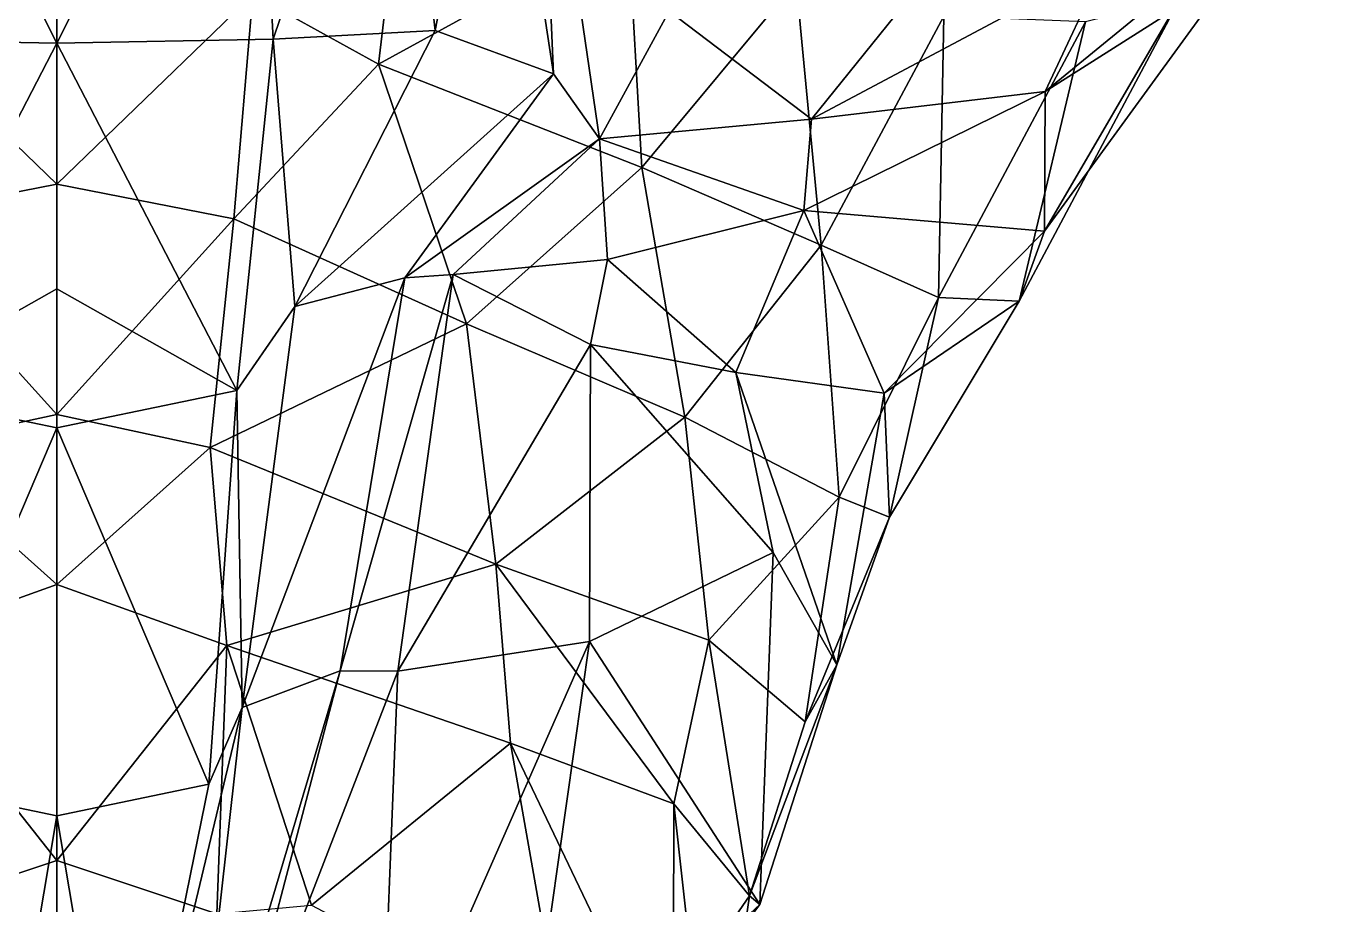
# Model space of a CAD drawing. Extents: x -1.6 to 1.6, y -9.4 to 16.4.
# Drawn here: x -0.025 to 1.043, y -1.87 to -1.153 of the extents above; entities that cross this region are included whole.
import ezdxf

# ---------------------------------------------------------------- set-up
doc = ezdxf.new("R2010")
doc.units = 0
doc.layers.add('DIPLODOC$LWO', color=1, linetype='CONTINUOUS')

msp = doc.modelspace()

# ---------------------------------------------------------------- linework, layer by layer
at = {"layer": 'DIPLODOC$LWO'}
for points in [[(0, -0.8394, 2.5282), (0, -1.1668, 2.6702), (-0.1599, -0.8492, 2.5516)], [(0, -1.1668, 2.6702), (0, -0.8394, 2.5282), (0.1599, -0.8492, 2.5516)], [(0, -1.1668, 2.6702), (-0.1766, -1.1635, 2.7221), (-0.1599, -0.8492, 2.5516)], [(0.1766, -1.1635, 2.7221), (0, -1.1668, 2.6702), (0.1599, -0.8492, 2.5516)], [(0.1766, -1.1635, 2.7221), (0.1599, -0.8492, 2.5516), (0.2756, -0.8708, 2.604)], [(0.3087, -1.1564, 2.8373), (0.1766, -1.1635, 2.7221), (0.2756, -0.8708, 2.604)], [(0.3087, -1.1564, 2.8373), (0.2756, -0.8708, 2.604), (0.3601, -0.8925, 2.6565)], [(0.4055, -1.1918, 2.9486), (0.3087, -1.1564, 2.8373), (0.3601, -0.8925, 2.6565)], [(0.4055, -1.1918, 2.9486), (0.3601, -0.8925, 2.6565), (0.3928, -0.9023, 2.6804)], [(0.4998, -1.1408, 2.9385), (0.443, -1.2449, 3.0351), (0.3928, -0.9023, 2.6804)], [(0.443, -1.2449, 3.0351), (0.4055, -1.1918, 2.9486), (0.3928, -0.9023, 2.6804)], [(0.16, -1.1271, 5.0987), (0.2625, -1.1839, 4.9206), (0.2839, -1.0055, 4.9832)], [(0.4664, -1.0721, 4.7441), (0.2839, -1.0055, 4.9832), (0.2625, -1.1839, 4.9206)], [(1.0432, -1.0128, 3.4565), (0.96, -1.1087, 3.9122), (0.8066, -1.2062, 3.5949)], [(0.8066, -1.2062, 3.5949), (0.8561, -1.101, 3.2256), (1.0432, -1.0128, 3.4565)], [(0.2625, -1.1839, 4.9206), (0.4775, -1.2684, 4.6803), (0.4664, -1.0721, 4.7441)], [(0.6034, -1.1168, 4.5248), (0.4664, -1.0721, 4.7441), (0.4775, -1.2684, 4.6803)], [(0.7333, -1.0833, 2.9925), (0.616, -1.2289, 3.2331), (0.4998, -1.1408, 2.9385)], [(0.616, -1.2289, 3.2331), (0.7333, -1.0833, 2.9925), (0.8561, -1.101, 3.2256)], [(0, -1.1005, 5.1677), (-0.16, -1.1271, 5.0987), (0, -1.2818, 5.0869)], [(0.16, -1.1271, 5.0987), (0, -1.1005, 5.1677), (0, -1.2818, 5.0869)], [(0.8561, -1.101, 3.2256), (0.8066, -1.2062, 3.5949), (0.616, -1.2289, 3.2331)], [(0.96, -1.1087, 3.9122), (0.917, -1.1301, 4.1383), (0.8062, -1.3202, 3.8389)], [(0.8062, -1.3202, 3.8389), (0.8066, -1.2062, 3.5949), (0.96, -1.1087, 3.9122)], [(0.4775, -1.2684, 4.6803), (0.6238, -1.3316, 4.4363), (0.6034, -1.1168, 4.5248)], [(0.7241, -1.1447, 4.3867), (0.6034, -1.1168, 4.5248), (0.6238, -1.3316, 4.4363)], [(-0.1444, -1.3102, 5.0274), (0, -1.2818, 5.0869), (-0.16, -1.1271, 5.0987)], [(0, -1.2818, 5.0869), (0.1444, -1.3102, 5.0274), (0.16, -1.1271, 5.0987)], [(0.2625, -1.1839, 4.9206), (0.16, -1.1271, 5.0987), (0.1444, -1.3102, 5.0274)], [(0.917, -1.1301, 4.1383), (0.8396, -1.1494, 4.2553), (0.7856, -1.3775, 4.0377)], [(0.7856, -1.3775, 4.0377), (0.8062, -1.3202, 3.8389), (0.917, -1.1301, 4.1383)], [(0.443, -1.2449, 3.0351), (0.4998, -1.1408, 2.9385), (0.616, -1.2289, 3.2331)], [(0.6238, -1.3316, 4.4363), (0.7196, -1.3745, 4.2488), (0.7241, -1.1447, 4.3867)], [(0.8396, -1.1494, 4.2553), (0.7241, -1.1447, 4.3867), (0.7196, -1.3745, 4.2488)], [(0.7196, -1.3745, 4.2488), (0.7856, -1.3775, 4.0377), (0.8396, -1.1494, 4.2553)], [(-0.1766, -1.1635, 2.7221), (0, -1.1668, 2.6702), (-0.1469, -1.4504, 2.8897)], [(0, -1.1668, 2.6702), (0.1766, -1.1635, 2.7221), (0.1469, -1.4504, 2.8897)], [(0.1944, -1.3817, 2.974), (0.1469, -1.4504, 2.8897), (0.1766, -1.1635, 2.7221)], [(0.1766, -1.1635, 2.7221), (0.3087, -1.1564, 2.8373), (0.1944, -1.3817, 2.974)], [(0.1944, -1.3817, 2.974), (0.3087, -1.1564, 2.8373), (0.4055, -1.1918, 2.9486)], [(0, -1.1668, 2.6702), (0, -1.3674, 2.7869), (-0.1469, -1.4504, 2.8897)], [(0, -1.3674, 2.7869), (0, -1.1668, 2.6702), (0.1469, -1.4504, 2.8897)], [(0.1444, -1.3102, 5.0274), (0.3345, -1.396, 4.8686), (0.2625, -1.1839, 4.9206)], [(0.4775, -1.2684, 4.6803), (0.2625, -1.1839, 4.9206), (0.3345, -1.396, 4.8686)], [(0.2841, -1.3584, 3.0606), (0.1944, -1.3817, 2.974), (0.4055, -1.1918, 2.9486)], [(0.2841, -1.3584, 3.0606), (0.4055, -1.1918, 2.9486), (0.443, -1.2449, 3.0351)], [(0.8066, -1.2062, 3.5949), (0.8062, -1.3202, 3.8389), (0.6098, -1.3034, 3.4692)], [(0.6098, -1.3034, 3.4692), (0.616, -1.2289, 3.2331), (0.8066, -1.2062, 3.5949)], [(0.616, -1.2289, 3.2331), (0.6098, -1.3034, 3.4692), (0.443, -1.2449, 3.0351)], [(0.3235, -1.3556, 3.1151), (0.2841, -1.3584, 3.0606), (0.443, -1.2449, 3.0351)], [(0.3235, -1.3556, 3.1151), (0.443, -1.2449, 3.0351), (0.4494, -1.3434, 3.1493)], [(0.4494, -1.3434, 3.1493), (0.443, -1.2449, 3.0351), (0.6098, -1.3034, 3.4692)], [(0.3345, -1.396, 4.8686), (0.5127, -1.4721, 4.6398), (0.4775, -1.2684, 4.6803)], [(0.6238, -1.3316, 4.4363), (0.4775, -1.2684, 4.6803), (0.5127, -1.4721, 4.6398)], [(0, -1.2818, 5.0869), (-0.1444, -1.3102, 5.0274), (0, -1.4698, 5.0512)], [(0.1444, -1.3102, 5.0274), (0, -1.2818, 5.0869), (0, -1.4698, 5.0512)], [(-0.1252, -1.4968, 4.9877), (0, -1.4698, 5.0512), (-0.1444, -1.3102, 5.0274)], [(0, -1.4698, 5.0512), (0.1252, -1.4968, 4.9877), (0.1444, -1.3102, 5.0274)], [(0.3345, -1.396, 4.8686), (0.1444, -1.3102, 5.0274), (0.1252, -1.4968, 4.9877)], [(0.5541, -1.4357, 3.551), (0.4494, -1.3434, 3.1493), (0.6098, -1.3034, 3.4692)], [(0.6098, -1.3034, 3.4692), (0.6754, -1.4524, 3.7746), (0.5541, -1.4357, 3.551)], [(0.6754, -1.4524, 3.7746), (0.6098, -1.3034, 3.4692), (0.8062, -1.3202, 3.8389)], [(0.8062, -1.3202, 3.8389), (0.7856, -1.3775, 4.0377), (0.6754, -1.4524, 3.7746)], [(0.5127, -1.4721, 4.6398), (0.6386, -1.5374, 4.3744), (0.6238, -1.3316, 4.4363)], [(0.7196, -1.3745, 4.2488), (0.6238, -1.3316, 4.4363), (0.6386, -1.5374, 4.3744)], [(0.4356, -1.4127, 3.2865), (0.3235, -1.3556, 3.1151), (0.4494, -1.3434, 3.1493)], [(0.4356, -1.4127, 3.2865), (0.4494, -1.3434, 3.1493), (0.5541, -1.4357, 3.551)], [(0.2312, -1.6791, 3.3111), (0.2841, -1.3584, 3.0606), (0.3235, -1.3556, 3.1151)], [(0.2783, -1.6793, 3.4398), (0.2312, -1.6791, 3.3111), (0.3235, -1.3556, 3.1151)], [(0.2783, -1.6793, 3.4398), (0.3235, -1.3556, 3.1151), (0.4356, -1.4127, 3.2865)], [(0.1514, -1.709, 3.1995), (0.1944, -1.3817, 2.974), (0.2841, -1.3584, 3.0606)], [(0.2312, -1.6791, 3.3111), (0.1514, -1.709, 3.1995), (0.2841, -1.3584, 3.0606)], [(0, -1.4808, 2.8529), (-0.1469, -1.4504, 2.8897), (0, -1.3674, 2.7869)], [(0.1469, -1.4504, 2.8897), (0, -1.4808, 2.8529), (0, -1.3674, 2.7869)], [(0.6386, -1.5374, 4.3744), (0.6798, -1.5538, 4.1021), (0.7196, -1.3745, 4.2488)], [(0.6798, -1.5538, 4.1021), (0.6754, -1.4524, 3.7746), (0.7856, -1.3775, 4.0377)], [(0.7856, -1.3775, 4.0377), (0.7196, -1.3745, 4.2488), (0.6798, -1.5538, 4.1021)], [(0.1469, -1.4504, 2.8897), (0.1944, -1.3817, 2.974), (0.1514, -1.709, 3.1995)], [(0.1252, -1.4968, 4.9877), (0.3584, -1.5922, 4.8446), (0.3345, -1.396, 4.8686)], [(0.5127, -1.4721, 4.6398), (0.3345, -1.396, 4.8686), (0.3584, -1.5922, 4.8446)], [(0.4347, -1.6552, 3.6018), (0.2783, -1.6793, 3.4398), (0.4356, -1.4127, 3.2865)], [(0.4347, -1.6552, 3.6018), (0.4356, -1.4127, 3.2865), (0.5848, -1.5826, 3.6577)], [(0.5848, -1.5826, 3.6577), (0.4356, -1.4127, 3.2865), (0.5541, -1.4357, 3.551)], [(0.5848, -1.5826, 3.6577), (0.5541, -1.4357, 3.551), (0.6367, -1.6743, 3.9986)], [(0.6367, -1.6743, 3.9986), (0.5541, -1.4357, 3.551), (0.6754, -1.4524, 3.7746)], [(-0.1469, -1.4504, 2.8897), (0, -1.4808, 2.8529), (-0.1241, -1.7716, 3.1109)], [(0, -1.4808, 2.8529), (0.1469, -1.4504, 2.8897), (0.1241, -1.7716, 3.1109)], [(0.1514, -1.709, 3.1995), (0.1241, -1.7716, 3.1109), (0.1469, -1.4504, 2.8897)], [(0.6754, -1.4524, 3.7746), (0.6798, -1.5538, 4.1021), (0.6367, -1.6743, 3.9986)], [(0, -1.4698, 5.0512), (-0.1252, -1.4968, 4.9877), (0, -1.6088, 5.0727)], [(0.1252, -1.4968, 4.9877), (0, -1.4698, 5.0512), (0, -1.6088, 5.0727)], [(0.3584, -1.5922, 4.8446), (0.5322, -1.6542, 4.6066), (0.5127, -1.4721, 4.6398)], [(0.6386, -1.5374, 4.3744), (0.5127, -1.4721, 4.6398), (0.5322, -1.6542, 4.6066)], [(0, -1.7975, 3.0751), (-0.1241, -1.7716, 3.1109), (0, -1.4808, 2.8529)], [(0.1241, -1.7716, 3.1109), (0, -1.7975, 3.0751), (0, -1.4808, 2.8529)], [(-0.1252, -1.4968, 4.9877), (-0.1388, -1.6584, 5.011), (0, -1.6088, 5.0727)], [(0.1388, -1.6584, 5.011), (0.1252, -1.4968, 4.9877), (0, -1.6088, 5.0727)], [(0.3584, -1.5922, 4.8446), (0.1252, -1.4968, 4.9877), (0.1388, -1.6584, 5.011)], [(0.5322, -1.6542, 4.6066), (0.6108, -1.7207, 4.3787), (0.6386, -1.5374, 4.3744)], [(0.6798, -1.5538, 4.1021), (0.6386, -1.5374, 4.3744), (0.6108, -1.7207, 4.3787)], [(0.6108, -1.7207, 4.3787), (0.6367, -1.6743, 3.9986), (0.6798, -1.5538, 4.1021)], [(0.5739, -1.8698, 3.9953), (0.4347, -1.6552, 3.6018), (0.5848, -1.5826, 3.6577)], [(0.5739, -1.8698, 3.9953), (0.5848, -1.5826, 3.6577), (0.6367, -1.6743, 3.9986)], [(0.3702, -1.7382, 4.8718), (0.3584, -1.5922, 4.8446), (0.1388, -1.6584, 5.011)], [(0.3584, -1.5922, 4.8446), (0.3702, -1.7382, 4.8718), (0.5035, -1.7877, 4.6648)], [(0.5035, -1.7877, 4.6648), (0.5322, -1.6542, 4.6066), (0.3584, -1.5922, 4.8446)], [(0, -1.6088, 5.0727), (-0.1388, -1.6584, 5.011), (0, -1.834, 5.1564)], [(0.1388, -1.6584, 5.011), (0, -1.6088, 5.0727), (0, -1.834, 5.1564)], [(0.2638, -2.0436, 3.7898), (0.2783, -1.6793, 3.4398), (0.4347, -1.6552, 3.6018)], [(0.3786, -2.0518, 3.9842), (0.2638, -2.0436, 3.7898), (0.4347, -1.6552, 3.6018)], [(0.3786, -2.0518, 3.9842), (0.4347, -1.6552, 3.6018), (0.5739, -1.8698, 3.9953)], [(0.5322, -1.6542, 4.6066), (0.5035, -1.7877, 4.6648), (0.5654, -1.8627, 4.3687)], [(0.5654, -1.8627, 4.3687), (0.6108, -1.7207, 4.3787), (0.5322, -1.6542, 4.6066)], [(-0.1388, -1.6584, 5.011), (-0.1306, -1.8774, 5.127), (0, -1.834, 5.1564)], [(0.1306, -1.8774, 5.127), (0.1388, -1.6584, 5.011), (0, -1.834, 5.1564)], [(0.1388, -1.6584, 5.011), (0.1306, -1.8774, 5.127), (0.2078, -1.8705, 5.0193)], [(0.2078, -1.8705, 5.0193), (0.3702, -1.7382, 4.8718), (0.1388, -1.6584, 5.011)], [(0.5654, -1.8627, 4.3687), (0.6367, -1.6743, 3.9986), (0.6108, -1.7207, 4.3787)], [(0.5654, -1.8627, 4.3687), (0.5739, -1.8698, 3.9953), (0.6367, -1.6743, 3.9986)], [(0.1083, -2.0925, 3.4767), (0.1514, -1.709, 3.1995), (0.2312, -1.6791, 3.3111)], [(0.1319, -2.058, 3.6263), (0.1083, -2.0925, 3.4767), (0.2312, -1.6791, 3.3111)], [(0.1319, -2.058, 3.6263), (0.2312, -1.6791, 3.3111), (0.2783, -1.6793, 3.4398)], [(0.2638, -2.0436, 3.7898), (0.1319, -2.058, 3.6263), (0.2783, -1.6793, 3.4398)], [(0.0538, -2.1164, 3.3676), (0.1241, -1.7716, 3.1109), (0.1514, -1.709, 3.1995)], [(0.1083, -2.0925, 3.4767), (0.0538, -2.1164, 3.3676), (0.1514, -1.709, 3.1995)], [(0.3702, -1.7382, 4.8718), (0.2078, -1.8705, 5.0193), (0.4128, -1.9788, 4.8875)], [(0.3702, -1.7382, 4.8718), (0.4128, -1.9788, 4.8875), (0.5032, -2.0161, 4.7089)], [(0.5032, -2.0161, 4.7089), (0.5035, -1.7877, 4.6648), (0.3702, -1.7382, 4.8718)], [(-0.1241, -1.7716, 3.1109), (0, -1.7975, 3.0751), (-0.0538, -2.1164, 3.3676)], [(0, -1.7975, 3.0751), (0.1241, -1.7716, 3.1109), (0.0538, -2.1164, 3.3676)], [(0.5032, -2.0161, 4.7089), (0.5348, -2.0705, 4.4508), (0.5035, -1.7877, 4.6648)], [(0.5348, -2.0705, 4.4508), (0.5654, -1.8627, 4.3687), (0.5035, -1.7877, 4.6648)], [(0, -2.1236, 3.3256), (-0.0538, -2.1164, 3.3676), (0, -1.7975, 3.0751)], [(0.0538, -2.1164, 3.3676), (0, -2.1236, 3.3256), (0, -1.7975, 3.0751)], [(0, -1.834, 5.1564), (-0.1306, -1.8774, 5.127), (0, -2.105, 5.2874)], [(0.1306, -1.8774, 5.127), (0, -1.834, 5.1564), (0, -2.105, 5.2874)], [(0.4117, -2.0859, 4.2242), (0.5739, -1.8698, 3.9953), (0.5654, -1.8627, 4.3687)], [(0.5348, -2.0705, 4.4508), (0.4117, -2.0859, 4.2242), (0.5654, -1.8627, 4.3687)], [(0.4117, -2.0859, 4.2242), (0.3786, -2.0518, 3.9842), (0.5739, -1.8698, 3.9953)]]:
    msp.add_3dface(points, dxfattribs=at)

doc.saveas('drawing.dxf')
